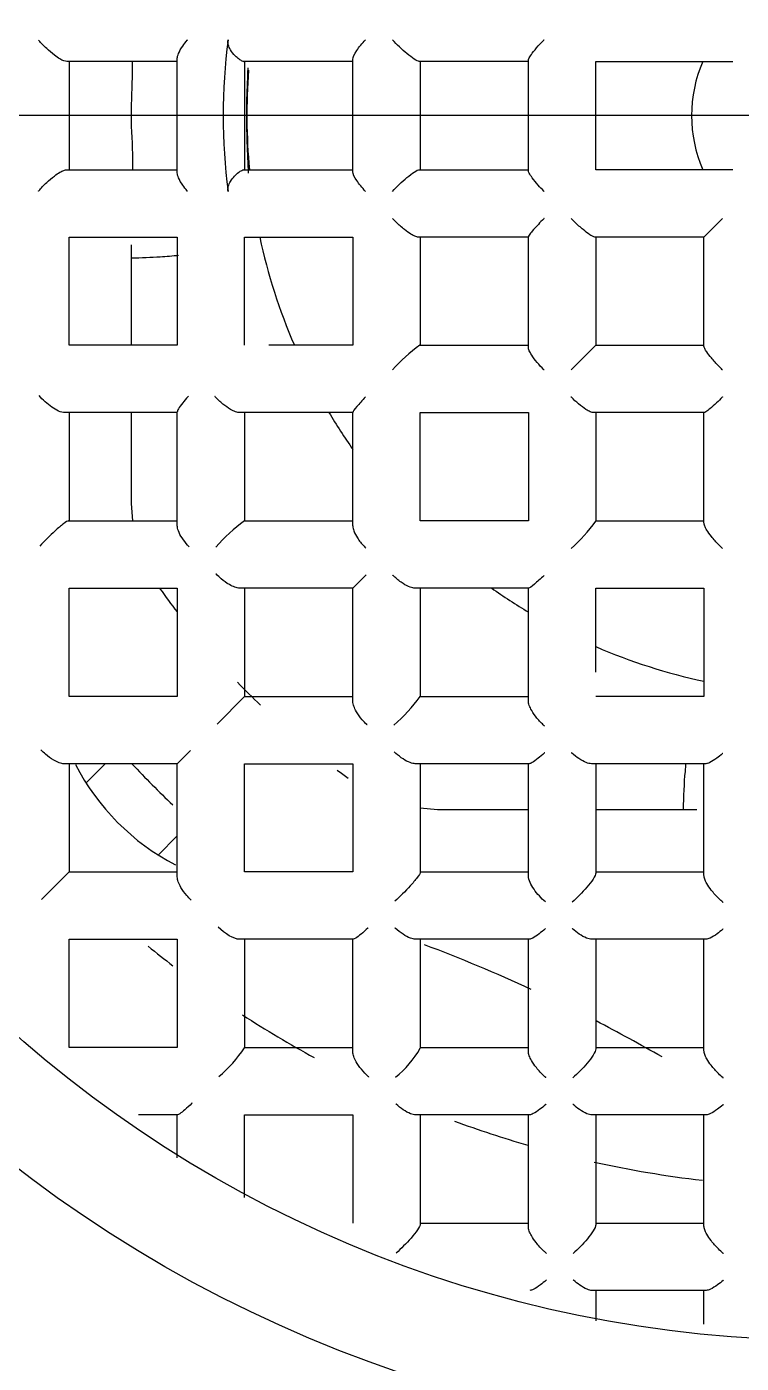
# Model space of a CAD drawing. Header units: millimetres. Extents: x -60 to 7633, y -2614 to 2146.
# Drawn here: x 3550.86 to 3554.36, y -2352.58 to -2346.03 of the extents above; entities that cross this region are included whole.
import ezdxf
from ezdxf.lldxf.tags import DXFTag

# ---------------------------------------------------------------- set-up
doc = ezdxf.new("R2010")
doc.units = ezdxf.units.MM
doc.layers.get('0').update_dxf_attribs({"color": 250})
tags = doc.linetypes.add('CENTER2', pattern=[28.575, 19.05, -3.175, 3.175, -3.175]).pattern_tags.tags
tags[10:11] = [DXFTag(74, 4), DXFTag(75, 0), DXFTag(340, '0'), DXFTag(46, 0.0), DXFTag(50, 0.0), DXFTag(44, 0.0), DXFTag(45, 0.0)]
tags[8:9] = [DXFTag(74, 4), DXFTag(75, 0), DXFTag(340, '0'), DXFTag(46, 0.0), DXFTag(50, 0.0), DXFTag(44, 0.0), DXFTag(45, 0.0)]
tags[6:7] = [DXFTag(74, 4), DXFTag(75, 0), DXFTag(340, '0'), DXFTag(46, 0.0), DXFTag(50, 0.0), DXFTag(44, 0.0), DXFTag(45, 0.0)]
tags[4:5] = [DXFTag(74, 4), DXFTag(75, 0), DXFTag(340, '0'), DXFTag(46, 0.0), DXFTag(50, 0.0), DXFTag(44, 0.0), DXFTag(45, 0.0)]

msp = doc.modelspace()

# ---------------------------------------------------------------- linework, layer by layer
at = {"linetype": 'Continuous'}
for p, q in [((3551.5958, -2346.2004), (3551.0545, -2346.2004)), ((3551.0658, -2346.2004), (3551.0658, -2346.7304)), ((3551.5958, -2346.7464), (3551.5958, -2346.1845)), ((3552.4558, -2346.2004), (3551.9215, -2346.2004)), ((3551.9215, -2346.2004), (3551.9258, -2346.2004)), ((3551.9258, -2346.2004), (3551.9258, -2346.7304)), ((3552.4558, -2346.7406), (3552.4558, -2346.1903)), ((3553.3158, -2346.2004), (3552.7812, -2346.2004)), ((3552.7858, -2346.2004), (3552.7858, -2346.7304)), ((3553.3158, -2346.7349), (3553.3158, -2346.196)), ((3553.6458, -2346.7304), (3553.6458, -2346.2004)), ((3553.6458, -2346.2004), (3554.3176, -2346.2004)), ((3551.3708, -2346.5191), (3551.3708, -2346.4118)), ((3551.0545, -2346.7304), (3551.5958, -2346.7304)), ((3551.9215, -2346.7304), (3552.4558, -2346.7304)), ((3551.9258, -2346.7304), (3551.9215, -2346.7304)), ((3552.7812, -2346.7304), (3553.3158, -2346.7304)), ((3554.3176, -2346.7304), (3553.6458, -2346.7304)), ((3554.2673, -2346.969), (3554.1758, -2347.0604)), ((3551.0658, -2347.5904), (3551.0658, -2347.0604)), ((3551.0658, -2347.0604), (3551.5958, -2347.0604)), ((3551.5958, -2347.0604), (3551.5958, -2347.5904)), ((3551.9258, -2347.2455), (3551.9258, -2347.0604)), ((3551.9258, -2347.0604), (3552.4558, -2347.0604)), ((3552.4558, -2347.0604), (3552.4558, -2347.5904)), ((3553.3158, -2347.0604), (3552.7757, -2347.0604)), ((3552.7858, -2347.0604), (3552.7858, -2347.5904)), ((3553.3158, -2347.6003), (3553.3158, -2347.0593)), ((3554.1758, -2347.0604), (3553.6414, -2347.0604)), ((3553.6458, -2347.0604), (3553.6458, -2347.5904)), ((3554.1758, -2347.5948), (3554.1758, -2347.0604)), ((3551.3708, -2347.1627), (3551.3708, -2347.0985)), ((3551.3708, -2347.59), (3551.3708, -2347.1627)), ((3551.9258, -2347.5904), (3551.9258, -2347.2455)), ((3551.5958, -2347.5904), (3551.0658, -2347.5904)), ((3552.4558, -2347.5904), (3552.0437, -2347.5904)), ((3552.7846, -2347.5904), (3553.3158, -2347.5904)), ((3553.6458, -2347.5904), (3553.5247, -2347.7116)), ((3553.6458, -2347.5904), (3554.1758, -2347.5904)), ((3551.5958, -2347.9204), (3551.0446, -2347.9204)), ((3551.0658, -2347.9204), (3551.0658, -2348.4504)), ((3551.3708, -2348.3654), (3551.3708, -2347.9201)), ((3551.5958, -2348.4746), (3551.5958, -2347.9169)), ((3552.2068, -2347.9204), (3551.9032, -2347.9204)), ((3551.9258, -2347.9204), (3551.9258, -2348.4504)), ((3552.4558, -2347.9204), (3552.2068, -2347.9204)), ((3552.4558, -2348.3373), (3552.4558, -2347.9192)), ((3552.7858, -2347.9204), (3553.3158, -2347.9204)), ((3552.7858, -2348.4504), (3552.7858, -2347.9204)), ((3553.3158, -2347.9204), (3553.3158, -2348.4504)), ((3554.1769, -2347.9204), (3553.6359, -2347.9204)), ((3553.6458, -2347.9204), (3553.6458, -2348.4516)), ((3554.1758, -2348.4605), (3554.1758, -2347.9204)), ((3552.4558, -2348.4754), (3552.4558, -2348.3373)), ((3551.3776, -2348.4504), (3551.3708, -2348.3654)), ((3551.0635, -2348.4504), (3551.5958, -2348.4504)), ((3551.9249, -2348.4504), (3552.4558, -2348.4504)), ((3553.3158, -2348.4504), (3552.7858, -2348.4504)), ((3553.6458, -2348.4504), (3554.1758, -2348.4504)), ((3552.5204, -2348.7158), (3552.4558, -2348.7804)), ((3551.0658, -2349.3104), (3551.0658, -2348.7804)), ((3551.0658, -2348.7804), (3551.5958, -2348.7804)), ((3551.5958, -2348.7804), (3551.5958, -2349.3104)), ((3552.4558, -2348.7804), (3551.9011, -2348.7804)), ((3551.9258, -2348.7804), (3551.9258, -2349.3104)), ((3552.4558, -2349.3351), (3552.4558, -2348.7804)), ((3552.8989, -2348.7804), (3552.7608, -2348.7804)), ((3552.7858, -2348.7804), (3552.7858, -2349.3113)), ((3553.317, -2348.7804), (3552.8989, -2348.7804)), ((3553.3158, -2349.0294), (3553.3158, -2348.7804)), ((3553.6458, -2348.7804), (3554.1758, -2348.7804)), ((3553.6458, -2349.1925), (3553.6458, -2348.7804)), ((3554.1758, -2348.7804), (3554.1758, -2349.3104)), ((3553.3158, -2349.333), (3553.3158, -2349.0294)), ((3551.5958, -2349.3104), (3551.0658, -2349.3104)), ((3551.9258, -2349.3104), (3551.7904, -2349.4458)), ((3551.9258, -2349.3104), (3552.4558, -2349.3104)), ((3552.7858, -2349.3104), (3553.3158, -2349.3104)), ((3553.9907, -2349.3104), (3553.6458, -2349.3104)), ((3554.1758, -2349.3104), (3553.9907, -2349.3104)), ((3551.6604, -2349.5758), (3551.5958, -2349.6404)), ((3551.5958, -2349.6404), (3551.041, -2349.6404)), ((3551.0658, -2349.6404), (3551.0658, -2350.1704)), ((3551.1486, -2349.734), (3551.2422, -2349.6404)), ((3551.5958, -2350.1952), (3551.5958, -2349.6404)), ((3551.9258, -2350.1704), (3551.9258, -2349.6404)), ((3551.9258, -2349.6404), (3552.4558, -2349.6404)), ((3552.4558, -2349.6404), (3552.4558, -2350.1704)), ((3553.3193, -2349.6404), (3552.7617, -2349.6404)), ((3552.7858, -2349.6404), (3552.7858, -2350.1727)), ((3553.3158, -2350.1916), (3553.3158, -2349.6404)), ((3554.1849, -2349.6404), (3553.6245, -2349.6404)), ((3553.6458, -2349.6404), (3553.6458, -2350.1764)), ((3554.1758, -2350.1873), (3554.1758, -2349.6404)), ((3552.8708, -2349.8654), (3552.7858, -2349.8587)), ((3553.3158, -2349.8654), (3552.8708, -2349.8654)), ((3554.0735, -2349.8654), (3553.6458, -2349.8654)), ((3554.1413, -2349.8654), (3554.0735, -2349.8654)), ((3551.5958, -2349.994), (3551.5022, -2350.0876)), ((3551.0658, -2350.1704), (3550.9304, -2350.3058)), ((3551.0658, -2350.1704), (3551.5958, -2350.1704)), ((3552.4558, -2350.1704), (3551.9258, -2350.1704)), ((3552.7858, -2350.1704), (3553.3158, -2350.1704)), ((3553.6458, -2350.1704), (3554.1758, -2350.1704)), ((3551.0658, -2351.0304), (3551.0658, -2350.5004)), ((3551.0658, -2350.5004), (3551.5958, -2350.5004)), ((3551.5958, -2350.5004), (3551.5958, -2351.0304)), ((3552.4578, -2350.5004), (3551.9013, -2350.5004)), ((3551.9258, -2350.5004), (3551.9258, -2351.0319)), ((3552.4558, -2351.0531), (3552.4558, -2350.5004)), ((3553.321, -2350.5004), (3552.7628, -2350.5004)), ((3552.7858, -2350.5004), (3552.7858, -2351.0341)), ((3553.3158, -2351.0505), (3553.3158, -2350.5004)), ((3554.1858, -2350.5004), (3553.6258, -2350.5004)), ((3553.6458, -2350.5004), (3553.6458, -2351.0377)), ((3554.1758, -2351.0467), (3554.1758, -2350.5004)), ((3551.5958, -2351.0304), (3551.0658, -2351.0304)), ((3551.9258, -2351.0304), (3552.4558, -2351.0304)), ((3552.7858, -2351.0304), (3553.3158, -2351.0304)), ((3553.6458, -2351.0304), (3554.1758, -2351.0304)), ((3551.597, -2351.3604), (3551.4055, -2351.3604)), ((3551.5958, -2351.5712), (3551.5958, -2351.3604)), ((3551.9258, -2351.7655), (3551.9258, -2351.3604)), ((3551.9258, -2351.3604), (3552.4558, -2351.3604)), ((3552.4558, -2351.3604), (3552.4558, -2351.8904)), ((3553.3222, -2351.3604), (3552.7639, -2351.3604)), ((3552.7858, -2351.3604), (3552.7858, -2351.8953)), ((3553.3158, -2351.9096), (3553.3158, -2351.3604)), ((3554.1864, -2351.3604), (3553.6268, -2351.3604)), ((3553.6458, -2351.3604), (3553.6458, -2351.8986)), ((3554.1758, -2351.9062), (3554.1758, -2351.3604)), ((3552.7858, -2351.8904), (3553.3158, -2351.8904)), ((3553.6458, -2351.8904), (3554.1758, -2351.8904)), ((3554.1868, -2352.2204), (3553.6275, -2352.2204)), ((3553.6458, -2352.2204), (3553.6458, -2352.3702)), ((3554.1758, -2352.3858), (3554.1758, -2352.2204))]:
    msp.add_line(p, q, dxfattribs=at)
at = {"linetype": 'CENTER2'}
msp.add_line((3574.7708, -2346.4654), (3534.7708, -2346.4654), dxfattribs=at)
at = {"linetype": 'Continuous'}
for radius in [32.5, 31.9997, 10.48, 9.28, 6.5, 6]:
    msp.add_circle((3554.7708, -2346.4654), radius, dxfattribs=at)
for centre, radius, start, end in [((3554.7708, -2346.4654), 9.315, 255, 195), ((3554.7708, -2346.4654), 2.95, 172.76946, 187.23054), ((3548.1503, -2346.2172), 3.2264, 356.54284, 0.30712), ((3554.7708, -2346.4654), 2.8341, 175.51012, 185.36519), ((3554.7708, -2346.4654), 0.6559, 156.17138, 203.82862), ((3548.8396, -2346.7136), 2.5386, 359.56373, 4.3954), ((3554.7708, -2346.4654), 2.8341, 192.11894, 203.38756), ((3553.238, -2348.2304), 0.7844, 125.31833, 138.58316), ((3554.7708, -2346.4654), 2.8341, 210.8897, 215.23107), ((3552.4325, -2349.1421), 0.8579, 126.27508, 139.00878), ((3553.0058, -2347.9982), 0.7844, 311.41684, 324.68167), ((3554.7708, -2346.4654), 4, 215.40908, 217.43936), ((3554.7708, -2346.4654), 2.8341, 234.76893, 239.1103), ((3554.7708, -2346.4654), 2.8341, 246.61244, 257.88106), ((3554.7708, -2346.4654), 4, 223.94164, 226.21969), ((3552.0942, -2348.8037), 0.8579, 310.99122, 323.72492), ((3552.1191, -2349.1171), 1.15, 207.25985, 242.40089), ((3554.7708, -2346.4654), 4.65, 223.08779, 226.55997), ((3554.7708, -2346.4654), 4, 233.28737, 234.24676), ((3554.7708, -2346.4654), 5.25, 230.81458, 232.49104), ((3550.0268, -2357.9183), 7.8965, 65.27307, 69.38747), ((3554.7708, -2346.4654), 5.25, 237.05337, 241.50834), ((3550.0268, -2357.9183), 7.8965, 60.04019, 62.71126), ((3551.3579, -2350.6485), 0.6851, 310.0843, 325.97823), ((3552.3503, -2350.7868), 0.5008, 308.98659, 330.40726), ((3554.7708, -2346.4654), 5.25, 249.75185, 253.87584), ((3554.7708, -2346.4654), 5.25, 257.53286, 263.40627)]:
    msp.add_arc(centre, radius, start, end, dxfattribs=at)
for points, knots in [([(3551.0545, -2346.2004), (3551.0505, -2346.2004), (3551.0454, -2346.1993), (3551.0397, -2346.1971), (3551.0341, -2346.195), (3551.0277, -2346.1918), (3551.0212, -2346.188), (3551.0123, -2346.1828), (3551.0028, -2346.1763), (3550.9936, -2346.1693), (3550.9808, -2346.1596), (3550.9679, -2346.1485), (3550.956, -2346.1373), (3550.9421, -2346.1242), (3550.9289, -2346.1105), (3550.9172, -2346.0971), (3550.9168, -2346.0966), (3550.9164, -2346.0961), (3550.916, -2346.0957)], [0, 0, 0, 0, 0.131818, 0.131818, 0.131818, 0.262703, 0.262703, 0.262703, 0.443147, 0.443147, 0.443147, 0.695531, 0.695531, 0.695531, 0.989756, 0.989756, 0.989756, 1, 1, 1, 1]), ([(3551.5958, -2346.1845), (3551.5958, -2346.1779), (3551.598, -2346.1697), (3551.6018, -2346.1609), (3551.6065, -2346.1497), (3551.6138, -2346.1373), (3551.6225, -2346.1249), (3551.6291, -2346.1153), (3551.6367, -2346.1056), (3551.6449, -2346.096), (3551.6453, -2346.0955), (3551.6457, -2346.095), (3551.6461, -2346.0945)], [0, 0, 0, 0, 0.3022, 0.3022, 0.3022, 0.690651, 0.690651, 0.690651, 0.985072, 0.985072, 0.985072, 1, 1, 1, 1]), ([(3551.9215, -2346.2004), (3551.9194, -2346.2004), (3551.9165, -2346.1997), (3551.9131, -2346.1981), (3551.909, -2346.1963), (3551.9041, -2346.1933), (3551.8988, -2346.1895), (3551.8925, -2346.1848), (3551.8856, -2346.1789), (3551.8789, -2346.1721), (3551.8707, -2346.1637), (3551.8626, -2346.1539), (3551.8561, -2346.143), (3551.8519, -2346.1358), (3551.8483, -2346.1279), (3551.8461, -2346.1198), (3551.8439, -2346.1115), (3551.8432, -2346.1026), (3551.8442, -2346.0941)], [0, 0, 0, 0, 0.128708, 0.128708, 0.128708, 0.280875, 0.280875, 0.280875, 0.466677, 0.466677, 0.466677, 0.695794, 0.695794, 0.695794, 0.846753, 0.846753, 0.846753, 1, 1, 1, 1]), ([(3552.4558, -2346.1903), (3552.4558, -2346.1799), (3552.4637, -2346.164), (3552.4863, -2346.1301), (3552.5011, -2346.112), (3552.5176, -2346.0941)], [0, 0, 0, 0, 0.5, 0.5, 1, 1, 1, 1]), ([(3552.7812, -2346.2004), (3552.7711, -2346.2004), (3552.7452, -2346.1825), (3552.6961, -2346.1411), (3552.6714, -2346.1172), (3552.6498, -2346.0941)], [0, 0, 0, 0, 0.5, 0.5, 1, 1, 1, 1]), ([(3553.3158, -2346.196), (3553.3158, -2346.193), (3553.3174, -2346.1884), (3553.3203, -2346.183), (3553.3237, -2346.1765), (3553.3288, -2346.1687), (3553.3349, -2346.1604), (3553.3431, -2346.1492), (3553.3533, -2346.1369), (3553.3643, -2346.1244), (3553.3727, -2346.1149), (3553.3817, -2346.1052), (3553.391, -2346.0956), (3553.3915, -2346.0951), (3553.392, -2346.0946), (3553.3924, -2346.0941)], [0, 0, 0, 0, 0.192911, 0.192911, 0.192911, 0.427117, 0.427117, 0.427117, 0.745273, 0.745273, 0.745273, 0.987855, 0.987855, 0.987855, 1, 1, 1, 1]), ([(3551.9444, -2346.7469), (3551.943, -2346.7007), (3551.9405, -2346.6502), (3551.9387, -2346.5979), (3551.9377, -2346.5673), (3551.9369, -2346.5358), (3551.9365, -2346.5041), (3551.9362, -2346.4773), (3551.9362, -2346.4501), (3551.9365, -2346.4233), (3551.9372, -2346.3691), (3551.9393, -2346.3152), (3551.9413, -2346.2652), (3551.9418, -2346.2536), (3551.9423, -2346.2422), (3551.9427, -2346.231)], [0.4013062, 0.4013062, 0.4013062, 0.4013062, 0.4558305, 0.4558305, 0.4558305, 0.4873599, 0.4873599, 0.4873599, 0.5140505, 0.5140505, 0.5140505, 0.5684895, 0.5684895, 0.5684895, 0.58104, 0.58104, 0.58104, 0.58104]), ([(3550.916, -2346.8352), (3550.9164, -2346.8347), (3550.9168, -2346.8343), (3550.9172, -2346.8338), (3550.9289, -2346.8204), (3550.9421, -2346.8066), (3550.956, -2346.7935), (3550.9679, -2346.7823), (3550.9808, -2346.7713), (3550.9936, -2346.7615), (3551.0028, -2346.7545), (3551.0123, -2346.748), (3551.0212, -2346.7429), (3551.0277, -2346.7391), (3551.0341, -2346.7359), (3551.0397, -2346.7338), (3551.0454, -2346.7316), (3551.0505, -2346.7304), (3551.0545, -2346.7304)], [0, 0, 0, 0, 0.010244, 0.010244, 0.010244, 0.304469, 0.304469, 0.304469, 0.556853, 0.556853, 0.556853, 0.737297, 0.737297, 0.737297, 0.868182, 0.868182, 0.868182, 1, 1, 1, 1]), ([(3551.6461, -2346.8363), (3551.6457, -2346.8358), (3551.6453, -2346.8354), (3551.6449, -2346.8349), (3551.6367, -2346.8253), (3551.6291, -2346.8155), (3551.6225, -2346.806), (3551.6138, -2346.7935), (3551.6065, -2346.7811), (3551.6018, -2346.7699), (3551.598, -2346.7612), (3551.5958, -2346.753), (3551.5958, -2346.7464)], [0, 0, 0, 0, 0.014928, 0.014928, 0.014928, 0.309349, 0.309349, 0.309349, 0.6978, 0.6978, 0.6978, 1, 1, 1, 1]), ([(3551.8442, -2346.8367), (3551.8432, -2346.8286), (3551.8438, -2346.8201), (3551.8458, -2346.8121), (3551.848, -2346.8034), (3551.8518, -2346.7951), (3551.8564, -2346.7875), (3551.862, -2346.7781), (3551.8688, -2346.7696), (3551.8758, -2346.7621), (3551.8827, -2346.7547), (3551.8899, -2346.7482), (3551.8967, -2346.743), (3551.9019, -2346.739), (3551.907, -2346.7358), (3551.9112, -2346.7337), (3551.9155, -2346.7315), (3551.9191, -2346.7304), (3551.9215, -2346.7304)], [0, 0, 0, 0, 0.147103, 0.147103, 0.147103, 0.307081, 0.307081, 0.307081, 0.503929, 0.503929, 0.503929, 0.697645, 0.697645, 0.697645, 0.848494, 0.848494, 0.848494, 1, 1, 1, 1]), ([(3552.5176, -2346.8367), (3552.5011, -2346.8189), (3552.4863, -2346.8008), (3552.4637, -2346.7668), (3552.4558, -2346.751), (3552.4558, -2346.7406)], [0, 0, 0, 0, 0.5, 0.5, 1, 1, 1, 1]), ([(3552.6498, -2346.8367), (3552.6714, -2346.8137), (3552.6961, -2346.7898), (3552.7452, -2346.7484), (3552.7711, -2346.7304), (3552.7812, -2346.7304)], [0, 0, 0, 0, 0.5, 0.5, 1, 1, 1, 1]), ([(3553.3924, -2346.8367), (3553.392, -2346.8362), (3553.3915, -2346.8358), (3553.391, -2346.8353), (3553.3817, -2346.8257), (3553.3727, -2346.816), (3553.3643, -2346.8064), (3553.3533, -2346.794), (3553.3431, -2346.7816), (3553.3349, -2346.7704), (3553.3288, -2346.7622), (3553.3237, -2346.7543), (3553.3203, -2346.7478), (3553.3174, -2346.7425), (3553.3158, -2346.7379), (3553.3158, -2346.7349)], [0, 0, 0, 0, 0.012145, 0.012145, 0.012145, 0.254727, 0.254727, 0.254727, 0.572883, 0.572883, 0.572883, 0.807089, 0.807089, 0.807089, 1, 1, 1, 1]), ([(3552.7757, -2347.0604), (3552.7715, -2347.0604), (3552.7661, -2347.059), (3552.7601, -2347.0565), (3552.7541, -2347.0541), (3552.7474, -2347.0505), (3552.7406, -2347.0463), (3552.7304, -2347.0401), (3552.7196, -2347.0323), (3552.709, -2347.0239), (3552.6949, -2347.0127), (3552.6807, -2347), (3552.6675, -2346.987), (3552.6619, -2346.9816), (3552.6565, -2346.976), (3552.6512, -2346.9704), (3552.6507, -2346.9699), (3552.6503, -2346.9694), (3552.6498, -2346.969)], [0, 0, 0, 0, 0.158921, 0.158921, 0.158921, 0.316195, 0.316195, 0.316195, 0.548886, 0.548886, 0.548886, 0.859616, 0.859616, 0.859616, 0.988794, 0.988794, 0.988794, 1, 1, 1, 1]), ([(3553.3924, -2346.969), (3553.392, -2346.9694), (3553.3915, -2346.9699), (3553.3911, -2346.9704), (3553.3818, -2346.9799), (3553.3729, -2346.9893), (3553.3645, -2346.9983), (3553.3534, -2347.0102), (3553.3431, -2347.0218), (3553.3348, -2347.0317), (3553.3287, -2347.039), (3553.3236, -2347.0455), (3553.3202, -2347.0505), (3553.3174, -2347.0546), (3553.3158, -2347.0578), (3553.3158, -2347.0593)], [0, 0, 0, 0, 0.011984, 0.011984, 0.011984, 0.253742, 0.253742, 0.253742, 0.576155, 0.576155, 0.576155, 0.809668, 0.809668, 0.809668, 1, 1, 1, 1]), ([(3553.6414, -2347.0604), (3553.6386, -2347.0604), (3553.6345, -2347.059), (3553.6296, -2347.0566), (3553.6248, -2347.0541), (3553.6191, -2347.0506), (3553.613, -2347.0464), (3553.604, -2347.0403), (3553.5941, -2347.0325), (3553.584, -2347.0241), (3553.5705, -2347.0129), (3553.5564, -2347.0001), (3553.5429, -2346.9871), (3553.5372, -2346.9816), (3553.5316, -2346.976), (3553.5261, -2346.9704), (3553.5256, -2346.9699), (3553.5251, -2346.9694), (3553.5247, -2346.969)], [0, 0, 0, 0, 0.15763, 0.15763, 0.15763, 0.313583, 0.313583, 0.313583, 0.546165, 0.546165, 0.546165, 0.858863, 0.858863, 0.858863, 0.988852, 0.988852, 0.988852, 1, 1, 1, 1]), ([(3551.3708, -2347.1627), (3551.4197, -2347.1615), (3551.4673, -2347.1597), (3551.5126, -2347.1567), (3551.5434, -2347.1547), (3551.5734, -2347.1521), (3551.6022, -2347.1488)], [0, 0, 0, 0, 0.0528072, 0.0528072, 0.0528072, 0.08886196, 0.08886196, 0.08886196, 0.08886196]), ([(3553.3924, -2347.7116), (3553.3919, -2347.7111), (3553.3915, -2347.7106), (3553.391, -2347.7101), (3553.3796, -2347.6986), (3553.3685, -2347.6864), (3553.3585, -2347.6744), (3553.3485, -2347.6623), (3553.3392, -2347.6499), (3553.3319, -2347.6384), (3553.3271, -2347.631), (3553.3231, -2347.6237), (3553.3203, -2347.6173), (3553.3175, -2347.6108), (3553.3158, -2347.6048), (3553.3158, -2347.6003)], [0, 0, 0, 0, 0.012321, 0.012321, 0.012321, 0.309731, 0.309731, 0.309731, 0.611123, 0.611123, 0.611123, 0.804349, 0.804349, 0.804349, 1, 1, 1, 1]), ([(3554.2673, -2347.7116), (3554.2668, -2347.7111), (3554.2663, -2347.7106), (3554.2658, -2347.7101), (3554.2602, -2347.7046), (3554.2546, -2347.699), (3554.2492, -2347.6933), (3554.2361, -2347.6798), (3554.2234, -2347.6657), (3554.2121, -2347.6522), (3554.2037, -2347.6422), (3554.196, -2347.6322), (3554.1898, -2347.6232), (3554.1856, -2347.6172), (3554.1821, -2347.6115), (3554.1796, -2347.6066), (3554.1772, -2347.6017), (3554.1758, -2347.5976), (3554.1758, -2347.5948)], [0, 0, 0, 0, 0.011148, 0.011148, 0.011148, 0.141137, 0.141137, 0.141137, 0.453835, 0.453835, 0.453835, 0.686417, 0.686417, 0.686417, 0.84237, 0.84237, 0.84237, 1, 1, 1, 1]), ([(3551.0446, -2347.9204), (3551.0273, -2347.9204), (3551.003, -2347.9085), (3550.9583, -2347.8773), (3550.9369, -2347.8577), (3550.9187, -2347.8372)], [0, 0, 0, 0, 0.5, 0.5, 1, 1, 1, 1]), ([(3551.65, -2347.8406), (3551.6496, -2347.841), (3551.6492, -2347.8415), (3551.6488, -2347.8419), (3551.6391, -2347.8528), (3551.6301, -2347.8634), (3551.6223, -2347.8732), (3551.6136, -2347.8841), (3551.6063, -2347.8942), (3551.6015, -2347.9025), (3551.598, -2347.9085), (3551.5958, -2347.9137), (3551.5958, -2347.9169)], [0, 0, 0, 0, 0.013599, 0.013599, 0.013599, 0.348461, 0.348461, 0.348461, 0.723844, 0.723844, 0.723844, 1, 1, 1, 1]), ([(3551.9032, -2347.9204), (3551.8967, -2347.9204), (3551.889, -2347.9188), (3551.881, -2347.916), (3551.8731, -2347.9132), (3551.8647, -2347.9091), (3551.8564, -2347.9044), (3551.8439, -2347.8972), (3551.8313, -2347.8882), (3551.8193, -2347.8784), (3551.806, -2347.8675), (3551.7932, -2347.8554), (3551.7817, -2347.8428), (3551.7813, -2347.8423), (3551.7808, -2347.8418), (3551.7804, -2347.8413)], [0, 0, 0, 0, 0.192575, 0.192575, 0.192575, 0.383001, 0.383001, 0.383001, 0.669334, 0.669334, 0.669334, 0.987613, 0.987613, 0.987613, 1, 1, 1, 1]), ([(3552.5176, -2347.8438), (3552.5013, -2347.8609), (3552.4867, -2347.8771), (3552.4641, -2347.9042), (3552.4558, -2347.9154), (3552.4558, -2347.9192)], [0, 0, 0, 0, 0.5, 0.5, 1, 1, 1, 1]), ([(3553.6359, -2347.9204), (3553.6314, -2347.9204), (3553.6255, -2347.9188), (3553.6189, -2347.9159), (3553.6125, -2347.9131), (3553.6053, -2347.9091), (3553.5978, -2347.9044), (3553.5863, -2347.897), (3553.5739, -2347.8878), (3553.5618, -2347.8777), (3553.5498, -2347.8677), (3553.5377, -2347.8566), (3553.5261, -2347.8452), (3553.5256, -2347.8447), (3553.5251, -2347.8443), (3553.5247, -2347.8438)], [0, 0, 0, 0, 0.195651, 0.195651, 0.195651, 0.388877, 0.388877, 0.388877, 0.690269, 0.690269, 0.690269, 0.987679, 0.987679, 0.987679, 1, 1, 1, 1]), ([(3554.2673, -2347.8438), (3554.2668, -2347.8443), (3554.2663, -2347.8447), (3554.2658, -2347.8452), (3554.2564, -2347.8544), (3554.2469, -2347.8634), (3554.2379, -2347.8717), (3554.226, -2347.8828), (3554.2144, -2347.8931), (3554.2045, -2347.9014), (3554.1973, -2347.9075), (3554.1907, -2347.9126), (3554.1857, -2347.916), (3554.1816, -2347.9188), (3554.1785, -2347.9204), (3554.1769, -2347.9204)], [0, 0, 0, 0, 0.011984, 0.011984, 0.011984, 0.253742, 0.253742, 0.253742, 0.576155, 0.576155, 0.576155, 0.809668, 0.809668, 0.809668, 1, 1, 1, 1]), ([(3551.0635, -2348.4504), (3551.0596, -2348.4504), (3551.05, -2348.456), (3551.0256, -2348.4745), (3551.0114, -2348.4867), (3550.9701, -2348.5242), (3550.9441, -2348.5505), (3550.9219, -2348.5745)], [0, 0, 0, 0, 0.25, 0.25, 0.5, 0.5, 1, 1, 1, 1]), ([(3554.2673, -2348.5864), (3554.2668, -2348.5859), (3554.2663, -2348.5855), (3554.2658, -2348.585), (3554.2602, -2348.5798), (3554.2547, -2348.5743), (3554.2492, -2348.5687), (3554.2362, -2348.5555), (3554.2235, -2348.5413), (3554.2123, -2348.5272), (3554.2039, -2348.5166), (3554.1961, -2348.5058), (3554.1899, -2348.4956), (3554.1857, -2348.4888), (3554.1821, -2348.4821), (3554.1797, -2348.4761), (3554.1772, -2348.4701), (3554.1758, -2348.4647), (3554.1758, -2348.4605)], [0, 0, 0, 0, 0.011206, 0.011206, 0.011206, 0.140384, 0.140384, 0.140384, 0.451114, 0.451114, 0.451114, 0.683805, 0.683805, 0.683805, 0.841079, 0.841079, 0.841079, 1, 1, 1, 1]), ([(3551.6544, -2348.5785), (3551.6539, -2348.578), (3551.6535, -2348.5775), (3551.653, -2348.577), (3551.6508, -2348.5746), (3551.6486, -2348.5722), (3551.6465, -2348.5698), (3551.6364, -2348.5585), (3551.6272, -2348.5465), (3551.6194, -2348.5346), (3551.6118, -2348.523), (3551.6054, -2348.511), (3551.6012, -2348.4999), (3551.5978, -2348.4908), (3551.5958, -2348.4821), (3551.5958, -2348.4746)], [0, 0, 0, 0, 0.014439, 0.014439, 0.014439, 0.084142, 0.084142, 0.084142, 0.412864, 0.412864, 0.412864, 0.736618, 0.736618, 0.736618, 1, 1, 1, 1]), ([(3552.4558, -2348.4754), (3552.4558, -2348.4828), (3552.4577, -2348.4914), (3552.461, -2348.5003), (3552.4649, -2348.5111), (3552.471, -2348.5226), (3552.4781, -2348.5338), (3552.4872, -2348.548), (3552.4983, -2348.5622), (3552.5105, -2348.5754), (3552.5129, -2348.5781), (3552.5154, -2348.5807), (3552.518, -2348.5833), (3552.5184, -2348.5837), (3552.5189, -2348.5842), (3552.5194, -2348.5847)], [0, 0, 0, 0, 0.243331, 0.243331, 0.243331, 0.538773, 0.538773, 0.538773, 0.911896, 0.911896, 0.911896, 0.986084, 0.986084, 0.986084, 1, 1, 1, 1]), ([(3551.9011, -2348.7804), (3551.894, -2348.7804), (3551.8857, -2348.7786), (3551.8772, -2348.7755), (3551.8687, -2348.7725), (3551.8597, -2348.7681), (3551.8509, -2348.763), (3551.8376, -2348.7552), (3551.8241, -2348.7454), (3551.8115, -2348.7347), (3551.8031, -2348.7275), (3551.7949, -2348.7199), (3551.7872, -2348.7119), (3551.7868, -2348.7115), (3551.7863, -2348.711), (3551.7858, -2348.7105)], [0, 0, 0, 0, 0.221038, 0.221038, 0.221038, 0.439534, 0.439534, 0.439534, 0.769112, 0.769112, 0.769112, 0.986715, 0.986715, 0.986715, 1, 1, 1, 1]), ([(3552.7608, -2348.7804), (3552.7534, -2348.7804), (3552.7448, -2348.7785), (3552.7359, -2348.7752), (3552.7251, -2348.7713), (3552.7136, -2348.7653), (3552.7024, -2348.7581), (3552.6882, -2348.749), (3552.674, -2348.7379), (3552.6608, -2348.7257), (3552.6582, -2348.7233), (3552.6555, -2348.7208), (3552.653, -2348.7183), (3552.6525, -2348.7178), (3552.652, -2348.7173), (3552.6515, -2348.7168)], [0, 0, 0, 0, 0.243331, 0.243331, 0.243331, 0.538773, 0.538773, 0.538773, 0.911896, 0.911896, 0.911896, 0.986084, 0.986084, 0.986084, 1, 1, 1, 1]), ([(3553.3924, -2348.7186), (3553.3753, -2348.7349), (3553.3592, -2348.7495), (3553.332, -2348.7722), (3553.3208, -2348.7804), (3553.317, -2348.7804)], [0, 0, 0, 0, 0.5, 0.5, 1, 1, 1, 1]), ([(3552.5257, -2349.4504), (3552.5252, -2349.4499), (3552.5248, -2349.4495), (3552.5243, -2349.449), (3552.5163, -2349.4413), (3552.5087, -2349.4331), (3552.5015, -2349.4247), (3552.4908, -2349.4121), (3552.481, -2349.3987), (3552.4733, -2349.3854), (3552.4681, -2349.3765), (3552.4637, -2349.3676), (3552.4607, -2349.3591), (3552.4576, -2349.3505), (3552.4558, -2349.3422), (3552.4558, -2349.3351)], [0, 0, 0, 0, 0.013285, 0.013285, 0.013285, 0.230888, 0.230888, 0.230888, 0.560466, 0.560466, 0.560466, 0.778962, 0.778962, 0.778962, 1, 1, 1, 1]), ([(3553.3949, -2349.4559), (3553.3944, -2349.4554), (3553.3939, -2349.455), (3553.3934, -2349.4545), (3553.3809, -2349.443), (3553.3687, -2349.4302), (3553.3578, -2349.4169), (3553.348, -2349.405), (3553.339, -2349.3923), (3553.3319, -2349.3798), (3553.3271, -2349.3715), (3553.3231, -2349.3631), (3553.3203, -2349.3552), (3553.3174, -2349.3472), (3553.3158, -2349.3395), (3553.3158, -2349.333)], [0, 0, 0, 0, 0.012387, 0.012387, 0.012387, 0.330666, 0.330666, 0.330666, 0.616999, 0.616999, 0.616999, 0.807425, 0.807425, 0.807425, 1, 1, 1, 1]), ([(3551.041, -2349.6404), (3551.0338, -2349.6404), (3551.0254, -2349.6386), (3551.0168, -2349.6355), (3551.0082, -2349.6324), (3550.9992, -2349.628), (3550.9903, -2349.6228), (3550.9769, -2349.6149), (3550.9633, -2349.605), (3550.9506, -2349.5941), (3550.9429, -2349.5876), (3550.9354, -2349.5806), (3550.9283, -2349.5733), (3550.9278, -2349.5728), (3550.9274, -2349.5723), (3550.9269, -2349.5719)], [0, 0, 0, 0, 0.225543, 0.225543, 0.225543, 0.448481, 0.448481, 0.448481, 0.785017, 0.785017, 0.785017, 0.986587, 0.986587, 0.986587, 1, 1, 1, 1]), ([(3552.7617, -2349.6404), (3552.7542, -2349.6404), (3552.7454, -2349.6384), (3552.7363, -2349.635), (3552.7252, -2349.6308), (3552.7133, -2349.6244), (3552.7016, -2349.6168), (3552.6897, -2349.609), (3552.6778, -2349.5998), (3552.6664, -2349.5898), (3552.664, -2349.5876), (3552.6616, -2349.5854), (3552.6592, -2349.5832), (3552.6587, -2349.5827), (3552.6582, -2349.5823), (3552.6577, -2349.5818)], [0, 0, 0, 0, 0.263382, 0.263382, 0.263382, 0.587136, 0.587136, 0.587136, 0.915858, 0.915858, 0.915858, 0.985561, 0.985561, 0.985561, 1, 1, 1, 1]), ([(3553.3956, -2349.5862), (3553.3952, -2349.5866), (3553.3947, -2349.587), (3553.3943, -2349.5874), (3553.3834, -2349.5972), (3553.3728, -2349.6062), (3553.3631, -2349.6139), (3553.3522, -2349.6226), (3553.342, -2349.6299), (3553.3337, -2349.6347), (3553.3277, -2349.6382), (3553.3225, -2349.6404), (3553.3193, -2349.6404)], [0, 0, 0, 0, 0.013599, 0.013599, 0.013599, 0.348461, 0.348461, 0.348461, 0.723844, 0.723844, 0.723844, 1, 1, 1, 1]), ([(3553.6245, -2349.6404), (3553.6171, -2349.6404), (3553.6084, -2349.6383), (3553.5993, -2349.6347), (3553.5879, -2349.6302), (3553.5756, -2349.6234), (3553.5634, -2349.6152), (3553.5518, -2349.6074), (3553.5401, -2349.5982), (3553.5288, -2349.5882), (3553.5283, -2349.5878), (3553.5278, -2349.5873), (3553.5273, -2349.5869)], [0, 0, 0, 0, 0.286143, 0.286143, 0.286143, 0.644278, 0.644278, 0.644278, 0.985121, 0.985121, 0.985121, 1, 1, 1, 1]), ([(3554.087, -2349.6372), (3554.0855, -2349.6506), (3554.0842, -2349.6642), (3554.083, -2349.678), (3554.0778, -2349.7366), (3554.0751, -2349.7999), (3554.0735, -2349.8654)], [0.91265948, 0.91265948, 0.91265948, 0.91265948, 0.92934765, 0.92934765, 0.92934765, 1, 1, 1, 1]), ([(3554.2678, -2349.5898), (3554.2674, -2349.5902), (3554.2669, -2349.5906), (3554.2664, -2349.591), (3554.257, -2349.5991), (3554.2477, -2349.6065), (3554.2388, -2349.6131), (3554.2266, -2349.622), (3554.2148, -2349.6295), (3554.2046, -2349.6344), (3554.197, -2349.6381), (3554.19, -2349.6404), (3554.1849, -2349.6404)], [0, 0, 0, 0, 0.014404, 0.014404, 0.014404, 0.30435, 0.30435, 0.30435, 0.701174, 0.701174, 0.701174, 1, 1, 1, 1]), ([(3551.6644, -2350.3093), (3551.6639, -2350.3089), (3551.6634, -2350.3084), (3551.6629, -2350.3079), (3551.6557, -2350.3008), (3551.6487, -2350.2933), (3551.6421, -2350.2856), (3551.6312, -2350.2729), (3551.6213, -2350.2593), (3551.6135, -2350.2459), (3551.6082, -2350.237), (3551.6038, -2350.228), (3551.6007, -2350.2194), (3551.5976, -2350.2108), (3551.5958, -2350.2024), (3551.5958, -2350.1952)], [0, 0, 0, 0, 0.013413, 0.013413, 0.013413, 0.214983, 0.214983, 0.214983, 0.551519, 0.551519, 0.551519, 0.774457, 0.774457, 0.774457, 1, 1, 1, 1]), ([(3552.7858, -2350.1727), (3552.7858, -2350.1766), (3552.7802, -2350.1862), (3552.7617, -2350.2106), (3552.7495, -2350.2248), (3552.7121, -2350.2661), (3552.6857, -2350.2922), (3552.6618, -2350.3143)], [0, 0, 0, 0, 0.25, 0.25, 0.5, 0.5, 1, 1, 1, 1]), ([(3553.399, -2350.3175), (3553.3786, -2350.2993), (3553.3589, -2350.2779), (3553.3277, -2350.2332), (3553.3158, -2350.209), (3553.3158, -2350.1916)], [0, 0, 0, 0, 0.5, 0.5, 1, 1, 1, 1]), ([(3553.6458, -2350.1764), (3553.6458, -2350.1825), (3553.6407, -2350.1933), (3553.6243, -2350.2184), (3553.6135, -2350.2322), (3553.5794, -2350.272), (3553.5541, -2350.2972), (3553.5305, -2350.318)], [0, 0, 0, 0, 0.25, 0.25, 0.5, 0.5, 1, 1, 1, 1]), ([(3554.2693, -2350.32), (3554.2689, -2350.3196), (3554.2684, -2350.3192), (3554.2679, -2350.3188), (3554.2612, -2350.3129), (3554.2545, -2350.3067), (3554.248, -2350.3003), (3554.2352, -2350.2876), (3554.2227, -2350.2737), (3554.2116, -2350.2594), (3554.2034, -2350.2488), (3554.1958, -2350.2377), (3554.1897, -2350.227), (3554.1855, -2350.2197), (3554.182, -2350.2124), (3554.1796, -2350.2056), (3554.1772, -2350.1988), (3554.1758, -2350.1925), (3554.1758, -2350.1873)], [0, 0, 0, 0, 0.011105, 0.011105, 0.011105, 0.164105, 0.164105, 0.164105, 0.466826, 0.466826, 0.466826, 0.691096, 0.691096, 0.691096, 0.844795, 0.844795, 0.844795, 1, 1, 1, 1]), ([(3552.5313, -2350.444), (3552.5308, -2350.4444), (3552.5304, -2350.4448), (3552.53, -2350.4452), (3552.5181, -2350.4561), (3552.5068, -2350.4661), (3552.4965, -2350.4746), (3552.4864, -2350.483), (3552.4771, -2350.4902), (3552.4698, -2350.4949), (3552.4645, -2350.4983), (3552.4602, -2350.5004), (3552.4578, -2350.5004)], [0, 0, 0, 0, 0.013256, 0.013256, 0.013256, 0.376555, 0.376555, 0.376555, 0.73636, 0.73636, 0.73636, 1, 1, 1, 1]), ([(3552.7628, -2350.5004), (3552.7553, -2350.5004), (3552.7465, -2350.4983), (3552.7374, -2350.4948), (3552.7261, -2350.4905), (3552.714, -2350.4839), (3552.702, -2350.476), (3552.6892, -2350.4674), (3552.6762, -2350.4572), (3552.6638, -2350.446), (3552.6634, -2350.4455), (3552.6629, -2350.4451), (3552.6624, -2350.4446)], [0, 0, 0, 0, 0.275395, 0.275395, 0.275395, 0.616959, 0.616959, 0.616959, 0.985316, 0.985316, 0.985316, 1, 1, 1, 1]), ([(3553.3995, -2350.4477), (3553.3991, -2350.4481), (3553.3986, -2350.4485), (3553.3982, -2350.4489), (3553.388, -2350.4579), (3553.378, -2350.4662), (3553.3686, -2350.4734), (3553.3572, -2350.4823), (3553.3463, -2350.4897), (3553.3373, -2350.4946), (3553.3307, -2350.4982), (3553.3249, -2350.5004), (3553.321, -2350.5004)], [0, 0, 0, 0, 0.013875, 0.013875, 0.013875, 0.328614, 0.328614, 0.328614, 0.714539, 0.714539, 0.714539, 1, 1, 1, 1]), ([(3553.6258, -2350.5004), (3553.6186, -2350.5004), (3553.6099, -2350.4982), (3553.6009, -2350.4946), (3553.5895, -2350.49), (3553.5771, -2350.4831), (3553.5648, -2350.4747), (3553.554, -2350.4674), (3553.543, -2350.4588), (3553.5324, -2350.4495), (3553.5319, -2350.449), (3553.5314, -2350.4486), (3553.5309, -2350.4482)], [0, 0, 0, 0, 0.29257, 0.29257, 0.29257, 0.661572, 0.661572, 0.661572, 0.985055, 0.985055, 0.985055, 1, 1, 1, 1]), ([(3554.2695, -2350.45), (3554.2691, -2350.4504), (3554.2686, -2350.4508), (3554.2681, -2350.4512), (3554.2589, -2350.4592), (3554.2496, -2350.4666), (3554.2407, -2350.4731), (3554.2285, -2350.482), (3554.2165, -2350.4895), (3554.2062, -2350.4944), (3554.1983, -2350.4981), (3554.1912, -2350.5004), (3554.1858, -2350.5004)], [0, 0, 0, 0, 0.014488, 0.014488, 0.014488, 0.301476, 0.301476, 0.301476, 0.699355, 0.699355, 0.699355, 1, 1, 1, 1]), ([(3552.5343, -2351.1756), (3552.5338, -2351.1752), (3552.5334, -2351.1747), (3552.5329, -2351.1743), (3552.5205, -2351.1629), (3552.5086, -2351.1503), (3552.4979, -2351.1373), (3552.4881, -2351.1253), (3552.4791, -2351.1126), (3552.4719, -2351.1), (3552.4671, -2351.0917), (3552.4631, -2351.0833), (3552.4603, -2351.0753), (3552.4574, -2351.0673), (3552.4558, -2351.0596), (3552.4558, -2351.0531)], [0, 0, 0, 0, 0.012409, 0.012409, 0.012409, 0.32604, 0.32604, 0.32604, 0.61467, 0.61467, 0.61467, 0.806249, 0.806249, 0.806249, 1, 1, 1, 1]), ([(3553.4018, -2351.1784), (3553.4013, -2351.178), (3553.4009, -2351.1776), (3553.4004, -2351.1772), (3553.398, -2351.175), (3553.3957, -2351.1729), (3553.3933, -2351.1707), (3553.3797, -2351.158), (3553.3664, -2351.1438), (3553.3547, -2351.129), (3553.3457, -2351.1177), (3553.3374, -2351.1057), (3553.3308, -2351.094), (3553.3263, -2351.0861), (3553.3225, -2351.0782), (3553.3199, -2351.0709), (3553.3173, -2351.0635), (3553.3158, -2351.0564), (3553.3158, -2351.0505)], [0, 0, 0, 0, 0.011718, 0.011718, 0.011718, 0.068124, 0.068124, 0.068124, 0.400143, 0.400143, 0.400143, 0.655537, 0.655537, 0.655537, 0.826845, 0.826845, 0.826845, 1, 1, 1, 1]), ([(3553.6458, -2351.0377), (3553.6458, -2351.0507), (3553.6257, -2351.0809), (3553.5815, -2351.1334), (3553.5565, -2351.1582), (3553.5331, -2351.1788)], [0, 0, 0, 0, 0.5, 0.5, 1, 1, 1, 1]), ([(3554.2705, -2351.1802), (3554.27, -2351.1797), (3554.2695, -2351.1793), (3554.2691, -2351.1789), (3554.2616, -2351.1724), (3554.2542, -2351.1655), (3554.247, -2351.1583), (3554.2343, -2351.1456), (3554.222, -2351.1318), (3554.211, -2351.1176), (3554.2029, -2351.1072), (3554.1955, -2351.0962), (3554.1895, -2351.0857), (3554.1854, -2351.0785), (3554.1819, -2351.0712), (3554.1795, -2351.0646), (3554.1771, -2351.058), (3554.1758, -2351.0517), (3554.1758, -2351.0467)], [0, 0, 0, 0, 0.010995, 0.010995, 0.010995, 0.179887, 0.179887, 0.179887, 0.477631, 0.477631, 0.477631, 0.696815, 0.696815, 0.696815, 0.847685, 0.847685, 0.847685, 1, 1, 1, 1]), ([(3551.6688, -2351.3025), (3551.6684, -2351.3029), (3551.6679, -2351.3033), (3551.6675, -2351.3037), (3551.655, -2351.3154), (3551.6431, -2351.3262), (3551.6326, -2351.3352), (3551.623, -2351.3434), (3551.6143, -2351.3504), (3551.6076, -2351.355), (3551.6028, -2351.3583), (3551.5989, -2351.3604), (3551.597, -2351.3604)], [0, 0, 0, 0, 0.013053, 0.013053, 0.013053, 0.395638, 0.395638, 0.395638, 0.744467, 0.744467, 0.744467, 1, 1, 1, 1]), ([(3552.7639, -2351.3604), (3552.7565, -2351.3604), (3552.7477, -2351.3583), (3552.7386, -2351.3547), (3552.7272, -2351.3503), (3552.715, -2351.3435), (3552.7029, -2351.3354), (3552.6909, -2351.3274), (3552.6789, -2351.318), (3552.6673, -2351.3076), (3552.6668, -2351.3072), (3552.6663, -2351.3067), (3552.6658, -2351.3063)], [0, 0, 0, 0, 0.283277, 0.283277, 0.283277, 0.637032, 0.637032, 0.637032, 0.985179, 0.985179, 0.985179, 1, 1, 1, 1]), ([(3553.4022, -2351.3085), (3553.4017, -2351.3089), (3553.4013, -2351.3093), (3553.4008, -2351.3097), (3553.391, -2351.3183), (3553.3813, -2351.3263), (3553.3722, -2351.3332), (3553.3605, -2351.3421), (3553.3493, -2351.3496), (3553.3398, -2351.3545), (3553.3328, -2351.3582), (3553.3266, -2351.3604), (3553.3222, -2351.3604)], [0, 0, 0, 0, 0.014053, 0.014053, 0.014053, 0.317836, 0.317836, 0.317836, 0.709169, 0.709169, 0.709169, 1, 1, 1, 1]), ([(3553.6268, -2351.3604), (3553.6197, -2351.3604), (3553.6111, -2351.3582), (3553.6022, -2351.3546), (3553.5908, -2351.3499), (3553.5784, -2351.3429), (3553.566, -2351.3344), (3553.5557, -2351.3273), (3553.5451, -2351.3191), (3553.5349, -2351.3102), (3553.5344, -2351.3097), (3553.5339, -2351.3093), (3553.5334, -2351.3089)], [0, 0, 0, 0, 0.296183, 0.296183, 0.296183, 0.671794, 0.671794, 0.671794, 0.98504, 0.98504, 0.98504, 1, 1, 1, 1]), ([(3554.2707, -2351.3102), (3554.2702, -2351.3106), (3554.2697, -2351.311), (3554.2692, -2351.3114), (3554.26, -2351.3193), (3554.2508, -2351.3266), (3554.2419, -2351.3331), (3554.2296, -2351.342), (3554.2176, -2351.3495), (3554.2072, -2351.3544), (3554.1992, -2351.3581), (3554.1919, -2351.3604), (3554.1864, -2351.3604)], [0, 0, 0, 0, 0.014538, 0.014538, 0.014538, 0.300085, 0.300085, 0.300085, 0.698371, 0.698371, 0.698371, 1, 1, 1, 1]), ([(3552.7858, -2351.8953), (3552.7858, -2351.9008), (3552.7806, -2351.9114), (3552.7636, -2351.9364), (3552.7525, -2351.9503), (3552.7175, -2351.9906), (3552.6918, -2352.016), (3552.6681, -2352.0372)], [0, 0, 0, 0, 0.25, 0.25, 0.5, 0.5, 1, 1, 1, 1]), ([(3553.4039, -2352.039), (3553.4034, -2352.0386), (3553.4029, -2352.0381), (3553.4024, -2352.0377), (3553.3989, -2352.0346), (3553.3953, -2352.0313), (3553.3919, -2352.028), (3553.3785, -2352.0153), (3553.3654, -2352.0011), (3553.3538, -2351.9864), (3553.345, -2351.9753), (3553.3369, -2351.9635), (3553.3304, -2351.9521), (3553.3261, -2351.9444), (3553.3224, -2351.9366), (3553.3198, -2351.9294), (3553.3173, -2351.9222), (3553.3158, -2351.9153), (3553.3158, -2351.9096)], [0, 0, 0, 0, 0.011532, 0.011532, 0.011532, 0.094971, 0.094971, 0.094971, 0.419472, 0.419472, 0.419472, 0.666035, 0.666035, 0.666035, 0.832141, 0.832141, 0.832141, 1, 1, 1, 1]), ([(3553.6458, -2351.8986), (3553.6458, -2351.9122), (3553.6263, -2351.9422), (3553.5829, -2351.9943), (3553.5583, -2352.0189), (3553.535, -2352.0392)], [0, 0, 0, 0, 0.5, 0.5, 1, 1, 1, 1]), ([(3554.2713, -2352.0402), (3554.2708, -2352.0398), (3554.2704, -2352.0394), (3554.2699, -2352.039), (3554.2619, -2352.0321), (3554.254, -2352.0246), (3554.2463, -2352.0169), (3554.2337, -2352.0043), (3554.2215, -2351.9905), (3554.2106, -2351.9763), (3554.2026, -2351.966), (3554.1953, -2351.9552), (3554.1894, -2351.9448), (3554.1853, -2351.9376), (3554.1819, -2351.9305), (3554.1795, -2351.9239), (3554.1771, -2351.9173), (3554.1758, -2351.9112), (3554.1758, -2351.9062)], [0, 0, 0, 0, 0.010919, 0.010919, 0.010919, 0.190851, 0.190851, 0.190851, 0.485058, 0.485058, 0.485058, 0.700722, 0.700722, 0.700722, 0.84966, 0.84966, 0.84966, 1, 1, 1, 1]), ([(3553.4041, -2352.1691), (3553.4037, -2352.1695), (3553.4032, -2352.1699), (3553.4028, -2352.1703), (3553.3932, -2352.1786), (3553.3837, -2352.1863), (3553.3747, -2352.1931), (3553.3627, -2352.202), (3553.3513, -2352.2096), (3553.3416, -2352.2145), (3553.3343, -2352.2181), (3553.3278, -2352.2204), (3553.3232, -2352.2204)], [0, 0, 0, 0, 0.014174, 0.014174, 0.014174, 0.311497, 0.311497, 0.311497, 0.705829, 0.705829, 0.705829, 1, 1, 1, 1]), ([(3553.6275, -2352.2204), (3553.6206, -2352.2204), (3553.6121, -2352.2182), (3553.6032, -2352.2145), (3553.5918, -2352.2098), (3553.5794, -2352.2027), (3553.567, -2352.1942), (3553.5569, -2352.1872), (3553.5467, -2352.1792), (3553.5367, -2352.1706), (3553.5362, -2352.1701), (3553.5357, -2352.1697), (3553.5352, -2352.1693)], [0, 0, 0, 0, 0.298388, 0.298388, 0.298388, 0.678333, 0.678333, 0.678333, 0.985043, 0.985043, 0.985043, 1, 1, 1, 1]), ([(3554.2714, -2352.1702), (3554.271, -2352.1706), (3554.2705, -2352.1711), (3554.27, -2352.1715), (3554.2608, -2352.1793), (3554.2516, -2352.1866), (3554.2428, -2352.1931), (3554.2304, -2352.202), (3554.2184, -2352.2095), (3554.2078, -2352.2144), (3554.1998, -2352.2181), (3554.1924, -2352.2204), (3554.1868, -2352.2204)], [0, 0, 0, 0, 0.014572, 0.014572, 0.014572, 0.299332, 0.299332, 0.299332, 0.697774, 0.697774, 0.697774, 1, 1, 1, 1])]:
    msp.add_open_spline(points, degree=3, knots=knots, dxfattribs=at)
msp.add_open_spline([(3551.9013, -2350.5004), (3551.8716, -2350.5004), (3551.8297, -2350.473), (3551.7958, -2350.4405)], degree=3, dxfattribs=at)

doc.saveas('drawing.dxf')
